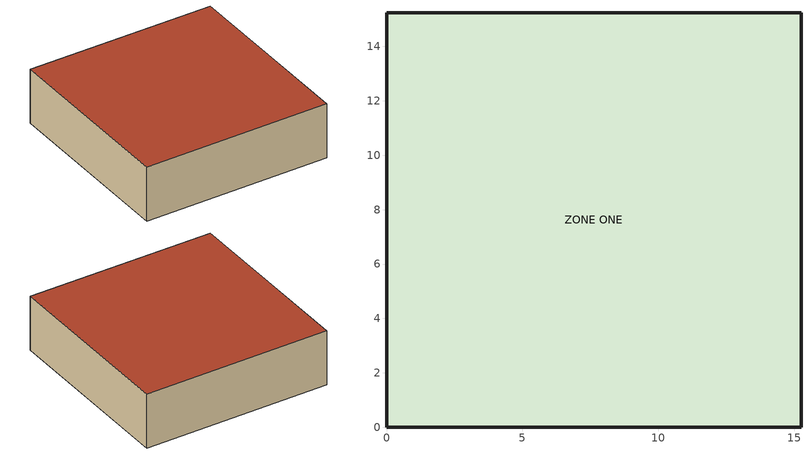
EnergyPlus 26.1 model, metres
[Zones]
ZONE ONE
 floor adiabatic (FLOOR): 15.24,0 0,0 0,15.24 15.24,15.24 z0
 wall outside (WallExtInsFin1): 0,0 15.24,0 15.24,15.24 0,15.24 z0:4.57
 wall outside (WallExtInsFin2): 0,15.24 0,0 z0:4.57
 roof outside (ROOF31): 0,15.24 0,0 15.24,0 15.24,15.24 z4.57
[Building]
Simple One Zone (Wireframe DXF): North Axis {deg}=0; Terrain=Suburbs; Loads Convergence Tolerance Value {W}=0.04; Temperature Convergence Tolerance Value {deltaC}=0.004; Solar Distribution=MinimalShadowing; Maximum Number of Warmup Days=30; Minimum Number of Warmup Days=6
[Site:Location]
Denver Centennial  Golden   N_CO_USA Design_Conditions: Latitude {deg}=39.74; Longitude {deg}=-105.18; Time Zone {hr}=-7; Elevation {m}=1829
[SizingPeriod:DesignDay] Day of Month=21; Humidity Condition Type=Wetbulb; Barometric Pressure {Pa}=81198; Rain Indicator=No; Snow Indicator=No; Daylight Saving Time Indicator=No; Solar Model Indicator=ASHRAEClearSky
Name | Month | Day Type | Maximum Dry-Bulb Temperature {C} | Daily Dry-Bulb Temperature Range {deltaC} | Wetbulb or DewPoint at Maximum Dry-Bulb {C} | Wind Speed {m/s} | Wind Direction {deg} | Sky Clearness
Denver Centennial  Golden   N Ann Htg 99% Condns DB | 12 | WinterDesignDay | -15.5 | 0 | -15.5 | 3 | 340 | 0
Denver Centennial  Golden   N Ann Clg 1% Condns DB=>MWB | 7 | SummerDesignDay | 32 | 15.2 | 15.5 | 4.9 | 0 | 1
[Material:NoMass]
R31LAYER: Roughness=Rough; Thermal Resistance {m2-K/W}=5.456; Thermal Absorptance=0.9; Solar Absorptance=0.75; Visible Absorptance=0.75
[Material] Thermal Absorptance=0.9
Name | Roughness | Thickness {m} | Conductivity {W/m-K} | Density {kg/m3} | Specific Heat {J/kg-K} | Solar Absorptance | Visible Absorptance
C5 - 4 IN HW CONCRETE | MediumRough | 0.101498 | 1.729577 | 2242.585 | 836.8 | 0.65 | 0.65
Vinyl&#44 Light | Rough | 0.009525 | 0.089435 | 177.822 | 1046.75 | 0.3 | 0.3
WallSheathing | Rough | 0.0127 | 0.115458 | 512.64 | 1214.23 | 0.7 | 0.7
WallStudAndCavityk1 | Rough | 0.0889 | 2.4 | 162.403 | 1178.92 | 0.7 | 0.7
Drywall 0.5 in. | Rough | 0.0127 | 0.160291 | 801 | 837.4 | 0.5 | 0.1
Drywall 0.25 in. lay-1; Drywall 0.25 in. lay-2 | Rough | 0.00635 | 0.160291 | 801 | 837.4 | 0.5 | 0.1
[Construction]
WallExtInsFin1: Vinyl&#44 Light, WallSheathing, WallStudAndCavityk1, Drywall 0.5 in.
WallExtInsFin2: Vinyl&#44 Light, WallSheathing, WallStudAndCavityk1, Drywall 0.25 in. lay-1, Drywall 0.25 in. lay-2
FLOOR: C5 - 4 IN HW CONCRETE
ROOF31: R31LAYER
[Zone]
ZONE ONE: Type=1; Multiplier=1; Ceiling Height {m}=autocalculate; Volume {m3}=autocalculate
[Exterior:Lights]
ExtLights: Schedule=AlwaysOn; Design Level {W}=5250; Control Option=AstronomicalClock
[OtherEquipment] Fuel Type=None; Zone or ZoneList or Space or SpaceList=ZONE ONE; Schedule=AlwaysOn; Design Level Calculation Method=EquipmentLevel; Fraction Latent=0; Fraction Radiant=0; Fraction Lost=0
Name | Design Level {W}
Test 352a | 352
Test 352 minus | -352
[PythonPlugin:SearchPaths]
Import Probe Search Paths: Yes, Yes, Yes, /Users/manasvilabhani/eco-loop-building-agents/.setup/sanity_run
[PythonPlugin:Instance]
Import Probe Instance: No, import_probe, ImportProbe
History Tracker: No, PythonPlugin1ZoneUncontrolledTrackHistory, HistoryTracker
[Schedule:Constant]
AlwaysOn: On/Off, 1
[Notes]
1ZoneUncontrolled.idf
Basic file description:  Basic test for EnergyPlus.  Resistive Walls.  Regular (no ground contact) floor.
Regular roof.  No Windows.
Highlights:              Very basic test to see that EnergyPlus "works".
Simulation Location/Run: Denver Centennial  Golden CO USA WMO=724666, 2 design days, 1 run period,
Run Control executes two design days (see RUN PERIOD object)
Location:                Denver, CO
Design Days:             Denver Centennial  Golden CO USA Annual Heating 99%, MaxDB=-15.5°C
Denver Centennial  Golden CO USA Annual Cooling (DB=>MWB) 1%, MaxDB=32°C MWB=15.5°C
Run Period (Weather File): Full Annual Simulation, DENVER_STAPLETON_CO_USA_WMO_724690
Run Control:             No zone or system sizing, design day run control (no weather file simulation)
Building: Fictional 1 zone building with resistive walls.
The building is oriented due north.
Floor Area:        232.25 m2
Number of Stories: 1
Zone Description Details:
Internal gains description:     NA
Interzone Surfaces:             None
Internal Mass:                  None
People:                         None
Lights:                         None
Equipment:                      None
Detached Shading:               None
Daylight:                       None
Natural Ventilation:            None
Compact Schedules:              NA (Example of non-Compact Schedules)
Solar Distribution:             MinimalShadowing
Zonal Equipment:                NA
Central Air Handling Equipment: No
System Equipment Autosize:      No
Purchased Cooling:              No
Purchased Heating:              No
Purchased Chilled Water:        No
Purchased Hot Water:            No
Coils:                          None
Pumps:                          None
Boilers:                        None
Chillers:                       None
Towers:                         None
Standard Reports:               Variable Dictionary, Surfaces (dxf-wireframe), Meter File
Timestep or Hourly Variables:   Hourly and Daily
Time bins Report:               None
HTML Report:                    None
Environmental Emissions:        None
Utility Tariffs:                None
WMO=724666 Time Zone=NAM: (GMT-07:00) Mountain Time (US & Canada)
Data Source=ASHRAE 2009 Annual Design Conditions
Denver Centennial  Golden   N_CO_USA Annual Heating Design Conditions Wind Speed=3m/s Wind Dir=340
Coldest Month=DEC
Denver Centennial  Golden   N_CO_USA Annual Heating 99%, MaxDB=-15.5°C
